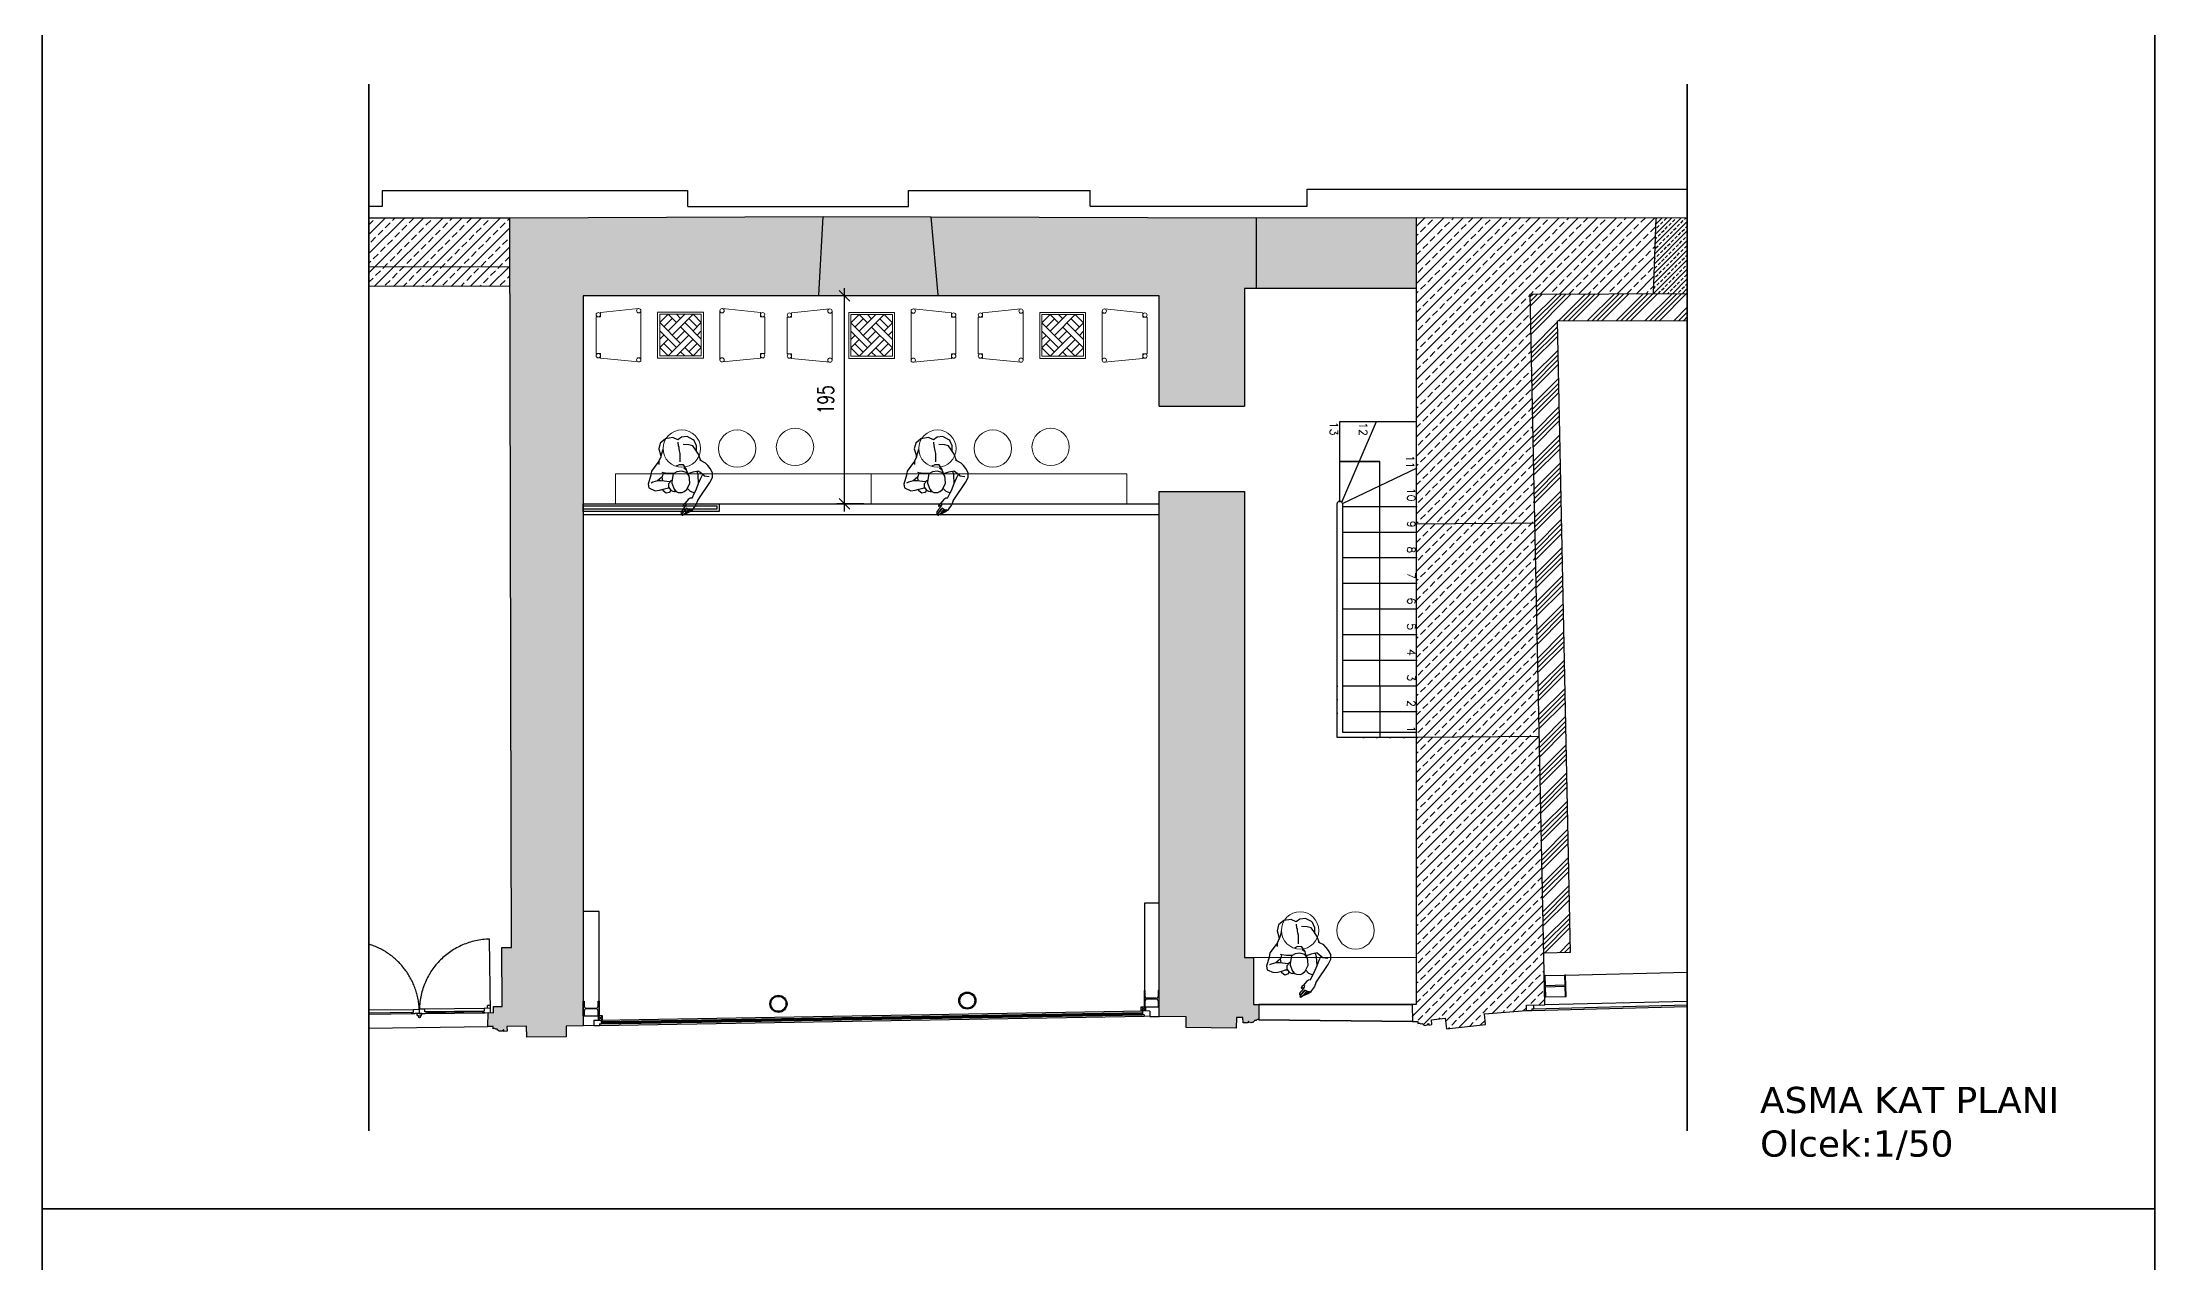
# Model space of a CAD drawing. Header units: centimetres. Extents: x -172755 to -168367, y -82915 to -78980.
# Drawn here: x -172755 to -170776, y -81654 to -80510 of the extents above; entities that cross this region are included whole.
import ezdxf

# ---------------------------------------------------------------- set-up
doc = ezdxf.new("R2010")
doc.units = ezdxf.units.CM
doc.header["$LTSCALE"] = 50
doc.header["$PDMODE"] = 34
for name, pattern in [('DOT', [0.25, 0, -0.25]), ('F01$0$DASHDOT', [1, 0.5, -0.25, 0, -0.25]), ('F01$0$HIDDEN', [0.375, 0.25, -0.125])]:
    doc.linetypes.add(name, pattern=pattern)
doc.layers.get('0').update_dxf_attribs({"color": 161, "lineweight": 35})
for name, color, linetype, lineweight in [('ARK_AHŞAP', 45, 'Continuous', 15), ('ARK_METAL', 252, 'Continuous', 15), ('gp_notlar', 6, 'Continuous', 35), ('HATCH DOSEME', 8, 'Continuous', 20), ('tefriş', 45, 'Continuous', 18)]:
    doc.layers.add(name, color=color, linetype=linetype, lineweight=lineweight)
for name, color, linetype in [('F01$0$DOORS', 4, 'Continuous'), ('F01$0$PROFILE', 5, 'Continuous'), ('F01$0$PROFILE_VIEW', 3, 'Continuous'), ('F01$0$STAIRS_NOTES', 3, 'Continuous'), ('F01$0$STAIRS_VIEW', 4, 'Continuous'), ('F01$0$VIEW', 153, 'Continuous'), ('F01$0$WALL_GYPSUM_SECTION', 4, 'Continuous'), ('F01$0$WALL_HATCH', 3, 'Continuous'), ('F01$0$WALL_PROJECTION', 253, 'F01$0$HIDDEN'), ('F01$0$WALL_SECTION', 1, 'Continuous'), ('F01$0$WIN_GLASS', 4, 'Continuous'), ('TEXT_50', 5, 'Continuous'), ('wall', 255, 'Continuous')]:
    doc.layers.add(name, color=color, linetype=linetype)
doc.styles.add('F01$0$B01$0$ROMANS', font='romans.shx')
doc.styles.add('GP_A_104_0.00_REV09$0$TRdimension', font='simplex.shx', dxfattribs={"width": 0.7})
doc.styles.get("Standard").update_dxf_attribs({"font": 'arial.ttf'})
doc.dimstyles.new('GP_A_104_0.00_REV09$0$tr-100', dxfattribs={"dimscale": 100, "dimtxt": 0.15, "dimasz": 0.1, "dimexe": 0.07, "dimexo": 0.07, "dimgap": 0.1, "dimtad": 1, "dimdec": 0, "dimrnd": 0.5, "dimzin": 0, "dimdsep": 46, "dimtxsty": 'GP_A_104_0.00_REV09$0$TRdimension', "dimblk": 'GP_A_104_0.00_REV09$0$_Oblique', "dimcen": 0.2, "dimdle": 0.07, "dimadec": 0, "dimazin": 0, "dimtfac": 1, "dimtdec": 0, "dimtmove": 2, "dimatfit": 3, "dimldrblk": 'GP_A_104_0.00_REV09$0$_Oblique', "dimfxl": 1, "dimtolj": 1, "dimtzin": 0, "dimarcsym": 0})

# ---------------------------------------------------------------- blocks, each defined once
blk = doc.blocks.new('F01$0$A$C2CD45A67')
at = {"layer": 'F01$0$PROFILE'}
for p, q in [((-13, 15.1), (-14, 15.1)), ((-14, 15.1), (-14, 0)), ((-13, 9.7), (-13, 15.1)), ((-13, 0), (-13, 5.5)), ((-2.8, 7.9), (-11.2, 7.9)), ((-11.2, 7.3), (-2.8, 7.3)), ((0, 15.1), (-1, 15.1)), ((-1, 15.1), (-1, 9.7)), ((-1, 5.5), (-1, 0)), ((-1, 0), (0, 0)), ((0, 0), (0, 15.1)), ((-14, 0), (-13, 0))]:
    blk.add_line(p, q, dxfattribs=at)
for centre, start, end in [((-11.2, 9.7), 179.9943, 269.9943), ((-11.2, 5.5), 89.9943, 179.9943), ((-2.8, 9.7), 269.9943, 359.9943), ((-2.8, 5.5), 359.9943, 89.9943)]:
    blk.add_arc(centre, 1.8, start, end, dxfattribs=at)
blk = doc.blocks.new('dada')
for p, q in [((219967.8, -31810.1), (219965.6, -31815.3)), ((219965.6, -31815.3), (219966.3, -31821)), ((219973.4, -31806.9), (219967.8, -31810.1)), ((219969.4, -31817.1), (219969.8, -31816.1)), ((219980.5, -31807), (219973.4, -31806.9)), ((219984.7, -31810), (219980.5, -31807)), ((219984.3, -31815.6), (219984.6, -31812.1)), ((219984.6, -31817.3), (219984.3, -31815.6)), ((219988.6, -31808.2), (219984.7, -31810)), ((219993.9, -31808.4), (219988.6, -31808.2)), ((219994, -31816.3), (219988.8, -31815.1)), ((219998.9, -31812.3), (219993.9, -31808.4)), ((219997.6, -31817.9), (219994, -31816.3)), ((219999.7, -31813.2), (219998.9, -31812.3)), ((220000.9, -31818.5), (219999.7, -31813.2)), ((219955.5, -31834.6), (219954.2, -31838.4)), ((219961.5, -31828.8), (219955.5, -31834.6)), ((219964.1, -31826.5), (219961.5, -31828.8)), ((219963.6, -31829.8), (219964.1, -31826.5)), ((219964.1, -31826.5), (219966.7, -31822.6)), ((219966.3, -31821), (219966.1, -31823.5)), ((219966.7, -31822.6), (219967.9, -31820.3)), ((219967.9, -31820.3), (219969.4, -31817.1)), ((219982, -31833.1), (219978.9, -31834)), ((219985.9, -31833.9), (219982, -31833.1)), ((219983.4, -31830.6), (219984.4, -31825.3)), ((219984.4, -31825.3), (219984.7, -31822.8)), ((219984.6, -31818.7), (219984.6, -31817.3)), ((219984.6, -31820.5), (219984.6, -31818.7)), ((219984.7, -31822.8), (219984.6, -31820.5)), ((219988, -31838.6), (219985.9, -31833.9)), ((219999.7, -31822.2), (219997.6, -31817.9)), ((220001.6, -31826.6), (219999.7, -31822.2)), ((220000.2, -31823.1), (220000.9, -31818.5)), ((220002.8, -31833), (220001.6, -31826.6)), ((220002.9, -31833.1), (220001.9, -31831.9)), ((220006.7, -31835.8), (220002.9, -31833.1)), ((220008.3, -31838.4), (220006.7, -31835.8)), ((219954.2, -31838.4), (219950.3, -31846.2)), ((219950.3, -31846.2), (219950.4, -31849.8)), ((219950.4, -31849.8), (219955.8, -31853.3)), ((219954.9, -31845.1), (219953.1, -31845.6)), ((219959.4, -31844.5), (219954.9, -31845.1)), ((219955.8, -31853.3), (219959.9, -31853.5)), ((219964.3, -31841.6), (219959.4, -31844.5)), ((219962.8, -31845.2), (219959.4, -31844.5)), ((219959.9, -31853.5), (219963.5, -31853.2)), ((219970.6, -31847.5), (219962.8, -31845.2)), ((219963.2, -31854.8), (219963.4, -31853.2)), ((219965.6, -31857.5), (219963.2, -31854.8)), ((219963.5, -31853.2), (219967.3, -31852.8)), ((219964.2, -31845.6), (219964.3, -31841.6)), ((219965.9, -31838.1), (219964.3, -31841.6)), ((219965.9, -31838.1), (219965, -31837.7)), ((219970.3, -31839.5), (219965.9, -31838.1)), ((219967.3, -31852.8), (219968.8, -31852.9)), ((219970.3, -31855.5), (219968.5, -31857.1)), ((219969.1, -31849.2), (219968.6, -31852.2)), ((219968.6, -31852.2), (219970.2, -31855.4)), ((219968.6, -31852.2), (219968.6, -31852.2)), ((219970.6, -31848), (219969.1, -31849.2)), ((219970.2, -31855.4), (219972, -31856.6)), ((219975.3, -31840.4), (219970.3, -31839.5)), ((219971, -31847.2), (219970.6, -31848)), ((219972.2, -31846.3), (219971, -31847.2)), ((219972.2, -31846.3), (219972.9, -31846.5)), ((219972.6, -31847.5), (219972.2, -31849)), ((219972.2, -31849), (219973.4, -31855)), ((219975.1, -31840.7), (219972.6, -31847.5)), ((219973.4, -31855), (219974.9, -31857.4)), ((219974.3, -31857.1), (219974, -31855.9)), ((219978.8, -31839.4), (219975.1, -31840.7)), ((219983.2, -31839.4), (219978.8, -31839.4)), ((219987.6, -31841.5), (219983.2, -31839.4)), ((219985.1, -31857.1), (219988.9, -31851.8)), ((219988.1, -31839.2), (219985.7, -31836.9)), ((219985.8, -31856.2), (219987.9, -31859.4)), ((219989.4, -31844.9), (219987.6, -31841.5)), ((219988.1, -31839.2), (219988, -31838.6)), ((219988.5, -31841.6), (219988.1, -31839.2)), ((219989.1, -31844.1), (219988.5, -31841.6)), ((219993.5, -31842.3), (219988.6, -31843)), ((219988.9, -31851.8), (219989.4, -31847.8)), ((219989.4, -31845.9), (219989.1, -31844.1)), ((219989.4, -31847.8), (219989.4, -31844.9)), ((219993.2, -31859.7), (219997, -31853.7)), ((219999.3, -31842.1), (219993.5, -31842.3)), ((219997, -31853.7), (219997.9, -31845.6)), ((219997, -31853.7), (220000, -31849)), ((219997.9, -31845.6), (219997.6, -31842.2)), ((219999.3, -31842.1), (220002.3, -31845.7)), ((220000, -31849), (220002.3, -31845.7)), ((220002.3, -31845.7), (220003.5, -31847.3)), ((220003.5, -31847.3), (220008, -31848.7)), ((220003.7, -31858.5), (220007.4, -31854.5)), ((220007.4, -31854.5), (220010.8, -31850.1)), ((220010.1, -31841.6), (220008.3, -31838.4)), ((220011.5, -31845.8), (220010.1, -31841.6)), ((220010.8, -31850.1), (220011.5, -31845.8)), ((220010.8, -31850.1), (220010.8, -31850.1)), ((219968.5, -31857.1), (219965.6, -31857.5)), ((219972, -31856.6), (219973.4, -31857.2)), ((219973.4, -31857.2), (219974.3, -31857.1)), ((219974.9, -31857.4), (219976.6, -31858.5)), ((219976.6, -31858.5), (219980.3, -31859.2)), ((219976.7, -31876.9), (219977.5, -31876.1)), ((219977.5, -31876.1), (219978.5, -31875)), ((219978.5, -31875), (219979.2, -31874.4)), ((219980.1, -31875.8), (219978.7, -31877)), ((219980.1, -31870.4), (219978.8, -31871.8)), ((219978.8, -31871.8), (219978.9, -31872.1)), ((219978.9, -31872.1), (219979.2, -31872.2)), ((219979.2, -31872.2), (219981.2, -31871.8)), ((219979.2, -31874.4), (219980.3, -31873.4)), ((219981, -31869.8), (219980.1, -31870.4)), ((219982.1, -31874.4), (219980.1, -31875.8)), ((219980.3, -31859.2), (219982.4, -31858.8)), ((219980.3, -31873.4), (219981.5, -31872.2)), ((219980.3, -31876.2), (219981.3, -31875.3)), ((219983.2, -31868.1), (219981, -31869.8)), ((219981.2, -31871.8), (219982.2, -31871.3)), ((219981.3, -31875.3), (219982.2, -31874.6)), ((219981.5, -31872.2), (219982.2, -31871.3)), ((219982.2, -31874.6), (219982.1, -31874.4)), ((219982.2, -31871.3), (219982.7, -31870.2)), ((219982.2, -31874.6), (219983.9, -31875.9)), ((219982.2, -31876.8), (219983.9, -31875.9)), ((219982.4, -31858.8), (219985.1, -31857.1)), ((219984.9, -31866.8), (219983.2, -31868.1)), ((219983.9, -31875.9), (219986.7, -31877.1)), ((219986.8, -31865.9), (219984.9, -31866.8)), ((219987.9, -31875.9), (219986.7, -31877.1)), ((219988.6, -31865.9), (219986.8, -31865.9)), ((219987.9, -31859.4), (219991.6, -31861.6)), ((219991.2, -31872.7), (219987.9, -31875.9)), ((219988.6, -31865.9), (219991.6, -31861.6)), ((219993.3, -31869.5), (219991.2, -31872.7)), ((219991.6, -31861.6), (219993.2, -31859.7)), ((219993.3, -31869.5), (219998.7, -31863.7)), ((219998.7, -31863.7), (220003.7, -31858.5)), ((219976.3, -31878.1), (219976.7, -31876.9)), ((219976.4, -31878.4), (219976.3, -31878.1)), ((219976.8, -31878.5), (219976.4, -31878.4)), ((219976.5, -31879.8), (219978.1, -31877.9)), ((219976.6, -31880.4), (219976.5, -31879.8)), ((219976.9, -31880.6), (219976.6, -31880.4)), ((219977.9, -31877.8), (219976.8, -31878.5)), ((219979.2, -31879.3), (219976.9, -31880.6)), ((219978.7, -31877), (219977.9, -31877.8)), ((219978.1, -31877.9), (219979, -31877.2)), ((219979, -31877.2), (219980.3, -31876.2)), ((219981, -31877.7), (219979.2, -31879.3)), ((219981.2, -31878.6), (219979.2, -31879.3)), ((219979.4, -31879.5), (219979.2, -31879.3)), ((219981, -31879.2), (219979.4, -31879.5)), ((219982.2, -31876.8), (219981, -31877.7)), ((219984.3, -31878.3), (219981, -31879.2)), ((219983.5, -31877.4), (219981.2, -31878.6)), ((219985.2, -31876.8), (219983.5, -31877.4)), ((219986.7, -31877.1), (219984.3, -31878.3)), ((219986, -31876.8), (219985.2, -31876.8))]:
    blk.add_line(p, q)
blk = doc.blocks.new('GP_A_104_0.00_REV09$0$_Oblique')
at = {"color": 0, "linetype": 'ByBlock', "lineweight": -2}
blk.add_line((-0.5, -0.5), (0.5, 0.5), dxfattribs=at)
blk = doc.blocks.new('*D32')
at = {"layer": 'Defpoints', "color": 0, "ltscale": 100, "transparency": 16777216}
for p in [(-172003.7, -80747.8), (-171978.6, -80747.8), (-171978.6, -80942.8)]:
    blk.add_point(p, dxfattribs=at)
at = {"layer": 'gp_notlar', "color": 0, "lineweight": -2, "ltscale": 100, "transparency": 16777216}
for p, q in [((-171985.6, -80747.8), (-172010.7, -80747.8)), ((-172003.7, -80949.8), (-172003.7, -80740.8)), ((-171985.6, -80942.8), (-172010.7, -80942.8))]:
    blk.add_line(p, q, dxfattribs=at)
at = {"layer": 'gp_notlar', "color": 0, "lineweight": -2, "ltscale": 100, "transparency": 16777216, "xscale": 10, "yscale": 10, "zscale": 10}
for p, rotation in [((-172003.7, -80747.8), 90), ((-172003.7, -80942.8), 270)]:
    blk.add_blockref('GP_A_104_0.00_REV09$0$_Oblique', p, dxfattribs=dict(at, rotation=rotation))
at = {"layer": 'gp_notlar', "color": 0, "ltscale": 100, "transparency": 16777216, "insert": (-172021.2, -80845.3), "char_height": 15, "attachment_point": 5, "rotation": 90, "style": 'GP_A_104_0.00_REV09$0$TRdimension', "bg_fill": 3, "box_fill_scale": 1.1, "bg_fill_color": 256, "bg_fill_true_color": 13158600, "bg_fill_transparency": 0}
blk.add_mtext('\\A1;195', dxfattribs=at)

msp = doc.modelspace()

# ---------------------------------------------------------------- hatches: boundary and pattern name
at = {"layer": 'F01$0$WALL_HATCH'}
h = msp.add_hatch(dxfattribs=at)
h.set_pattern_fill('ANSI33', color=256, style=0)
h.set_pattern_definition([(45, (-171245.644, -80745.962), (-4.49013, 4.49013), []), (45, (-171241.154, -80745.962), (-4.49013, 4.49013), [3.175, -1.5875])])
h.paths.add_polyline_path([(-171213.8, -80674.8), (-171243.1, -80674.8), (-171245.6, -80746), (-171213.8, -80745.9)])
h = msp.add_hatch(dxfattribs=at)
h.set_pattern_fill('ANSI34', color=256, style=0)
h.set_pattern_definition([(45, (-171360.934, -81363.762), (-13.4704, 13.4704), []), (45, (-171356.444, -81363.762), (-13.4704, 13.4704), []), (45, (-171351.954, -81363.762), (-13.4704, 13.4704), []), (45, (-171347.464, -81363.762), (-13.4704, 13.4704), [])])
h.paths.add_polyline_path([(-171335.4, -80771.2), (-171213.8, -80770.9), (-171213.8, -80745.9), (-171360.9, -80746.3), (-171348.2, -81363.8), (-171323.2, -81363.1)])
at = {"layer": 'HATCH DOSEME'}
h = msp.add_hatch(dxfattribs=at)
h.set_pattern_fill('ANSI33', color=252, scale=2, style=0)
h.set_pattern_definition([(45, (15639.445, 2365.293), (-8.9802561, 8.9802561), []), (45, (15648.426, 2365.293), (-8.9802561, 8.9802561), [6.35, -3.175])])
h.paths.add_polyline_path([(-172449.3, -80674.8), (-172449.3, -80720.8), (-172317.3, -80720.5), (-172317.4, -80674.8)])
h.paths.add_polyline_path([(-172449.3, -80720.8), (-172449.3, -80739.3), (-172317.3, -80738.9), (-172317.3, -80720.5)])
h = msp.add_hatch(dxfattribs=at)
h.set_pattern_fill('ANSI33', color=252, scale=2, style=0)
h.set_pattern_definition([(45, (15788.348, 1662.455), (-8.9802561, 8.9802561), []), (45, (15797.329, 1662.455), (-8.9802561, 8.9802561), [6.35, -3.175])])
edge = h.paths.add_edge_path()
edge.add_line((-171708.7, -80851.2), (-171628.7, -80851.2))
edge.add_line((-171628.7, -80851.2), (-171628.7, -80741))
edge.add_line((-171628.7, -80741), (-171467.7, -80741))
edge.add_line((-171467.7, -80741), (-171467.7, -80674.6))
edge.add_line((-171467.7, -80674.6), (-171618.3, -80674.8))
edge.add_line((-171618.3, -80674.8), (-171922.4, -80673.8))
edge.add_line((-171922.4, -80673.8), (-172023.6, -80673.6))
edge.add_line((-172023.6, -80673.6), (-172317.4, -80674.8))
edge.add_line((-172317.4, -80674.8), (-172316.3, -81101.6))
edge.add_line((-172316.3, -81101.6), (-172315.7, -81358.4))
edge.add_line((-172315.7, -81358.4), (-172324.7, -81358.4))
edge.add_line((-172324.7, -81358.4), (-172324.5, -81413.5))
edge.add_line((-172324.5, -81413.5), (-172332.6, -81413.5))
edge.add_line((-172332.6, -81413.5), (-172332.6, -81419.4))
edge.add_line((-172332.6, -81419.4), (-172337.6, -81419.3))
edge.add_line((-172337.6, -81419.3), (-172338, -81432.3))
edge.add_line((-172338, -81432.3), (-172333, -81432.4))
edge.add_line((-172333, -81432.4), (-172333, -81434.4))
edge.add_arc((-172332, -81436), 1.83, 35.6871, 123.1606, ccw=False)
edge.add_line((-172330.5, -81434.9), (-172329, -81434.9))
edge.add_arc((-172325.9, -81433.5), 3.4, 204.2671, 321.7139)
edge.add_arc((-172323.1, -81435.7), 0.137, -13.0788, 141.7139, ccw=False)
edge.add_line((-172323, -81435.7), (-172323, -81436.9))
edge.add_line((-172323, -81436.9), (-172319.9, -81436.8))
edge.add_line((-172319.9, -81436.8), (-172320, -81432.3))
edge.add_line((-172320, -81432.3), (-172301.5, -81432.2))
edge.add_line((-172301.5, -81432.2), (-172301.4, -81442.2))
edge.add_line((-172301.4, -81442.2), (-172264.4, -81441.9))
edge.add_line((-172264.4, -81441.9), (-172264.5, -81431.9))
edge.add_line((-172264.5, -81431.9), (-172248.5, -81431.7))
edge.add_line((-172248.5, -81431.7), (-172248.5, -80747.8))
edge.add_line((-172248.5, -80747.8), (-171708.7, -80747.8))
edge.add_line((-171708.7, -80747.8), (-171708.7, -80851.2))
edge = h.paths.add_edge_path()
edge.add_line((-171628.7, -80931.2), (-171708.7, -80931.2))
edge.add_line((-171708.7, -80931.2), (-171708.7, -81423.1))
edge.add_line((-171708.7, -81423.1), (-171683.4, -81423.3))
edge.add_line((-171683.4, -81423.3), (-171683.3, -81433.3))
edge.add_line((-171683.3, -81433.3), (-171636.4, -81434))
edge.add_line((-171636.4, -81434), (-171636.2, -81424))
edge.add_line((-171636.2, -81424), (-171630.2, -81424))
edge.add_line((-171630.2, -81424), (-171630.1, -81428.8))
edge.add_line((-171630.1, -81428.8), (-171625.2, -81428.8))
edge.add_line((-171625.2, -81428.8), (-171625.2, -81427.7))
edge.add_arc((-171625.1, -81427.6), 0.137, 40.5345, 195.3271, ccw=False)
edge.add_arc((-171622.4, -81425.3), 3.4, 220.5345, 337.9813)
edge.add_line((-171619.2, -81426.6), (-171617.7, -81426.6))
edge.add_arc((-171616.2, -81427.6), 1.83, 59.0877, 146.5612, ccw=False)
edge.add_line((-171615.3, -81426), (-171615.4, -81411.7))
edge.add_line((-171615.4, -81411.7), (-171620.4, -81411.7))
edge.add_line((-171620.4, -81411.7), (-171620.4, -81367.7))
edge.add_line((-171620.4, -81367.7), (-171628.7, -81367.7))
edge.add_line((-171628.7, -81367.7), (-171628.7, -80931.2))
h = msp.add_hatch(dxfattribs=at)
h.set_pattern_fill('ANSI33', color=252, scale=2, style=0)
h.set_pattern_definition([(45, (16654.712, 1670.052), (-8.9802561, 8.9802561), []), (45, (16663.693, 1670.052), (-8.9802561, 8.9802561), [6.35, -3.175])])
h.paths.add_polyline_path([(-171467.7, -80961.2), (-171467.7, -80961.4), (-171356.5, -80960.7), (-171360.9, -80746.3), (-171245.6, -80746), (-171243.1, -80674.8), (-171467.7, -80674.6), (-171467.7, -80741)])
h.paths.add_polyline_path([(-171356.5, -80960.7), (-171467.7, -80961.4), (-171467.8, -81091.3), (-171467.7, -81161.5), (-171352.4, -81160.7)])
h.paths.add_polyline_path([(-171467.7, -81346.1, -0.00476), (-171466.4, -81346.2), (-171466.9, -81410.6), (-171467, -81414.6), (-171467.7, -81414.6), (-171467.7, -81414.6), (-171471.6, -81414.7), (-171471.4, -81427.7), (-171466.4, -81427.6), (-171466.2, -81429.6, -0.401356), (-171463.7, -81429.8), (-171462.2, -81429.6, 0.562591), (-171456.4, -81429.7, -0.801098), (-171456.1, -81429.8), (-171456, -81431), (-171453, -81430.6), (-171453.5, -81426.1), (-171440.7, -81424.7), (-171439.5, -81434.6), (-171402.8, -81430.4), (-171403.9, -81420.4), (-171364.3, -81417.5), (-171364.5, -81412.5), (-171347.2, -81412.2), (-171352.4, -81160.7), (-171467.7, -81161.5)])

# ---------------------------------------------------------------- linework, layer by layer
for p, q in [((-171539.4, -80903), (-171501.9, -80903)), ((-171615.4, -81411.7), (-171471.6, -81411.7)), ((-171471.4, -81427.7), (-171615.3, -81426))]:
    msp.add_line(p, q)
for points in [[(-172755.5, -80429.5), (-170775.6, -80429.5), (-170775.6, -81603.2), (-172755.5, -81603.2)], [(-172755.5, -81603.2), (-170775.6, -81603.2), (-170775.6, -82915), (-172755.5, -82915)]]:
    msp.add_lwpolyline(points, close=True)
at = {"linetype": 'F01$0$DASHDOT', "ltscale": 50}
for points in [[(-172449.3, -80549.8), (-172449.3, -81530.2)], [(-171213.8, -80549.8), (-171213.8, -81530.2)]]:
    msp.add_lwpolyline(points, dxfattribs=at)
at = {"layer": 'ARK_AHŞAP'}
for p, q in [((-172169, -80765.2), (-172176.8, -80773)), ((-172157.3, -80792.5), (-172176.8, -80773)), ((-172165.1, -80769.1), (-172172.9, -80776.9)), ((-172161.2, -80773), (-172169, -80765.2)), ((-172153.4, -80765.2), (-172169, -80780.8)), ((-172145.6, -80765.2), (-172165.1, -80784.7)), ((-172157.3, -80769.1), (-172161.2, -80765.2)), ((-172137.8, -80796.4), (-172157.3, -80776.9)), ((-172137.8, -80788.6), (-172153.4, -80773)), ((-172141.7, -80776.9), (-172149.5, -80769.1)), ((-172137.8, -80773), (-172145.6, -80765.2)), ((-172137.8, -80773), (-172145.6, -80780.8)), ((-171989.9, -80765.5), (-171997.7, -80773.3)), ((-171978.2, -80792.8), (-171997.7, -80773.3)), ((-171986, -80769.4), (-171993.8, -80777.2)), ((-171982.1, -80773.3), (-171989.9, -80765.5)), ((-171974.3, -80765.5), (-171989.9, -80781.1)), ((-171966.5, -80765.5), (-171986, -80785)), ((-171978.2, -80769.4), (-171982.1, -80765.5)), ((-171958.7, -80796.7), (-171978.2, -80777.2)), ((-171958.7, -80788.9), (-171974.3, -80773.3)), ((-171962.6, -80777.2), (-171970.4, -80769.4)), ((-171958.7, -80773.3), (-171966.5, -80765.5)), ((-171958.7, -80773.3), (-171966.5, -80781.1)), ((-171810.8, -80765.5), (-171818.6, -80773.3)), ((-171799.1, -80792.8), (-171818.6, -80773.3)), ((-171806.9, -80769.4), (-171814.7, -80777.2)), ((-171803, -80773.3), (-171810.8, -80765.5)), ((-171795.2, -80765.5), (-171810.8, -80781.1)), ((-171787.4, -80765.5), (-171806.9, -80785)), ((-171799.1, -80769.4), (-171803, -80765.5)), ((-171779.6, -80796.7), (-171799.1, -80777.2)), ((-171779.6, -80788.9), (-171795.2, -80773.3)), ((-171783.5, -80777.2), (-171791.3, -80769.4)), ((-171779.6, -80773.3), (-171787.4, -80765.5)), ((-171779.6, -80773.3), (-171787.4, -80781.1)), ((-172161.2, -80796.4), (-172176.8, -80780.8)), ((-172176.8, -80788.6), (-172172.9, -80784.7)), ((-172176.8, -80796.4), (-172169, -80788.6)), ((-172169, -80804.2), (-172176.8, -80796.4)), ((-172165.1, -80800.3), (-172172.9, -80792.5)), ((-172169, -80804.2), (-172153.4, -80788.6)), ((-172153.4, -80780.8), (-172161.2, -80788.6)), ((-172145.6, -80788.6), (-172161.2, -80804.2)), ((-172149.5, -80784.7), (-172153.4, -80788.6)), ((-172145.6, -80804.2), (-172153.4, -80796.4)), ((-172149.5, -80800.3), (-172141.7, -80792.5)), ((-172137.8, -80796.4), (-172145.6, -80804.2)), ((-172137.8, -80780.8), (-172141.7, -80784.7)), ((-171982.1, -80796.7), (-171997.7, -80781.1)), ((-171997.7, -80788.9), (-171993.8, -80785)), ((-171997.7, -80796.7), (-171989.9, -80788.9)), ((-171989.9, -80804.5), (-171997.7, -80796.7)), ((-171986, -80800.6), (-171993.8, -80792.8)), ((-171989.9, -80804.5), (-171974.3, -80788.9)), ((-171974.3, -80781.1), (-171982.1, -80788.9)), ((-171966.5, -80788.9), (-171982.1, -80804.5)), ((-171970.4, -80785), (-171974.3, -80788.9)), ((-171966.5, -80804.5), (-171974.3, -80796.7)), ((-171970.4, -80800.6), (-171962.6, -80792.8)), ((-171958.7, -80796.7), (-171966.5, -80804.5)), ((-171958.7, -80781.1), (-171962.6, -80785)), ((-171803, -80796.7), (-171818.6, -80781.1)), ((-171818.6, -80788.9), (-171814.7, -80785)), ((-171818.6, -80796.7), (-171810.8, -80788.9)), ((-171810.8, -80804.5), (-171818.6, -80796.7)), ((-171806.9, -80800.6), (-171814.7, -80792.8)), ((-171810.8, -80804.5), (-171795.2, -80788.9)), ((-171795.2, -80781.1), (-171803, -80788.9)), ((-171787.4, -80788.9), (-171803, -80804.5)), ((-171791.3, -80785), (-171795.2, -80788.9)), ((-171787.4, -80804.5), (-171795.2, -80796.7)), ((-171791.3, -80800.6), (-171783.5, -80792.8)), ((-171779.6, -80796.7), (-171787.4, -80804.5)), ((-171779.6, -80781.1), (-171783.5, -80785)), ((-172153.4, -80804.2), (-172157.3, -80800.3)), ((-171974.3, -80804.5), (-171978.2, -80800.6)), ((-171795.2, -80804.5), (-171799.1, -80800.6))]:
    msp.add_line(p, q, dxfattribs=at)
for points in [[(-172178.8, -80806.2), (-172135.8, -80806.2), (-172135.8, -80763.2), (-172178.8, -80763.2)], [(-172176.8, -80804.2), (-172137.8, -80804.2), (-172137.8, -80765.2), (-172176.8, -80765.2)], [(-171999.7, -80806.5), (-171956.7, -80806.5), (-171956.7, -80763.5), (-171999.7, -80763.5)], [(-171997.7, -80804.5), (-171958.7, -80804.5), (-171958.7, -80765.5), (-171997.7, -80765.5)], [(-171820.6, -80806.5), (-171777.6, -80806.5), (-171777.6, -80763.5), (-171820.6, -80763.5)], [(-171818.6, -80804.5), (-171779.6, -80804.5), (-171779.6, -80765.5), (-171818.6, -80765.5)], [(-172218.2, -80914.8), (-171978.6, -80914.8), (-171978.6, -80942.8), (-172218.2, -80942.8)], [(-171978.6, -80914.8), (-171739, -80914.8), (-171739, -80942.8), (-171978.6, -80942.8)], [(-171620.4, -81367.7), (-171467.7, -81367.7), (-171467.7, -81411.6), (-171620.4, -81411.6)]]:
    msp.add_lwpolyline(points, close=True, dxfattribs=at)
for centre in [(-172234.4, -80765.7), (-172196.4, -80761.9), (-172118.3, -80761.9), (-172080.3, -80765.7), (-172055.3, -80766), (-172017.3, -80762.2), (-171939.2, -80762.2), (-171901.2, -80766), (-171876.2, -80766), (-171838.2, -80762.2), (-171760.1, -80762.2), (-171722.1, -80766), (-172234.4, -80804.1), (-172196.4, -80807.9), (-172118.3, -80807.9), (-172080.3, -80804.1), (-172055.3, -80804.4), (-172017.3, -80808.2), (-171939.2, -80808.2), (-171901.2, -80804.4), (-171876.2, -80804.4), (-171838.2, -80808.2), (-171760.1, -80808.2), (-171722.1, -80804.4)]:
    msp.add_circle(centre, 2, dxfattribs=at)
at = {"layer": 'ARK_METAL'}
for p, q in [((-172236.4, -80784.9), (-172236.4, -80767.7)), ((-172236.4, -80802.1), (-172236.4, -80767.7)), ((-172236.4, -80767.7), (-172232.4, -80767.7)), ((-172232.4, -80763.5), (-172196.6, -80759.9)), ((-172232.4, -80767.7), (-172232.4, -80763.5)), ((-172194.4, -80761.9), (-172194.4, -80807.9)), ((-172120.3, -80761.9), (-172120.3, -80807.9)), ((-172082.3, -80763.5), (-172118.1, -80759.9)), ((-172082.3, -80767.7), (-172082.3, -80763.5)), ((-172078.3, -80767.7), (-172082.3, -80767.7)), ((-172078.3, -80784.9), (-172078.3, -80767.7)), ((-172078.3, -80802.1), (-172078.3, -80767.7)), ((-172057.3, -80785.2), (-172057.3, -80768)), ((-172057.3, -80802.4), (-172057.3, -80768)), ((-172057.3, -80768), (-172053.3, -80768)), ((-172053.3, -80763.8), (-172017.5, -80760.2)), ((-172053.3, -80768), (-172053.3, -80763.8)), ((-172015.3, -80762.2), (-172015.3, -80808.2)), ((-171941.2, -80762.2), (-171941.2, -80808.2)), ((-171903.2, -80763.8), (-171939, -80760.2)), ((-171903.2, -80768), (-171903.2, -80763.8)), ((-171899.2, -80768), (-171903.2, -80768)), ((-171899.2, -80785.2), (-171899.2, -80768)), ((-171899.2, -80802.4), (-171899.2, -80768)), ((-171878.2, -80785.2), (-171878.2, -80768)), ((-171878.2, -80802.4), (-171878.2, -80768)), ((-171878.2, -80768), (-171874.2, -80768)), ((-171874.2, -80763.8), (-171838.4, -80760.2)), ((-171874.2, -80768), (-171874.2, -80763.8)), ((-171836.2, -80762.2), (-171836.2, -80808.2)), ((-171762.1, -80762.2), (-171762.1, -80808.2)), ((-171724.1, -80763.8), (-171759.9, -80760.2)), ((-171724.1, -80768), (-171724.1, -80763.8)), ((-171720.1, -80768), (-171724.1, -80768)), ((-171720.1, -80785.2), (-171720.1, -80768)), ((-171720.1, -80802.4), (-171720.1, -80768)), ((-172236.4, -80802.1), (-172232.4, -80802.1)), ((-172232.4, -80802.1), (-172232.4, -80806.3)), ((-172232.4, -80806.3), (-172196.6, -80809.9)), ((-172082.3, -80806.3), (-172118.1, -80809.9)), ((-172082.3, -80802.1), (-172082.3, -80806.3)), ((-172078.3, -80802.1), (-172082.3, -80802.1)), ((-172057.3, -80802.4), (-172053.3, -80802.4)), ((-172053.3, -80802.4), (-172053.3, -80806.6)), ((-172053.3, -80806.6), (-172017.5, -80810.2)), ((-171903.2, -80806.6), (-171939, -80810.2)), ((-171903.2, -80802.4), (-171903.2, -80806.6)), ((-171899.2, -80802.4), (-171903.2, -80802.4)), ((-171878.2, -80802.4), (-171874.2, -80802.4)), ((-171874.2, -80802.4), (-171874.2, -80806.6)), ((-171874.2, -80806.6), (-171838.4, -80810.2)), ((-171724.1, -80806.6), (-171759.9, -80810.2)), ((-171724.1, -80802.4), (-171724.1, -80806.6)), ((-171720.1, -80802.4), (-171724.1, -80802.4))]:
    msp.add_line(p, q, dxfattribs=at)
at = {"layer": 'F01$0$DOORS'}
for p, q in [((-172335.3, -81412.6), (-172338.3, -81412.7)), ((-172338.2, -81415.4), (-172338.3, -81412.7)), ((-172449.3, -81416.9), (-172407.4, -81416.3)), ((-172449.3, -81419.4), (-172407.4, -81418.8)), ((-172409.4, -81419.3), (-172449.3, -81419.9)), ((-172449.3, -81420.9), (-172407.3, -81420.3)), ((-172407.4, -81416.3), (-172402.1, -81416.2)), ((-172407.4, -81418.8), (-172407.4, -81416.3)), ((-172402.1, -81420.2), (-172406.4, -81420.3)), ((-172402.1, -81416.2), (-172402.1, -81420.2)), ((-172396.8, -81416.2), (-172402.1, -81416.2)), ((-172402.1, -81416.2), (-172402.1, -81420.2)), ((-172402.1, -81420.2), (-172397.8, -81420.2)), ((-172341.2, -81415.4), (-172396.8, -81416.2)), ((-172396.8, -81418.7), (-172396.8, -81416.2)), ((-172341.2, -81417.9), (-172396.8, -81418.7)), ((-172396.8, -81420.2), (-172341.3, -81419.4)), ((-172394.8, -81419.1), (-172343.3, -81418.4)), ((-172335.3, -81415.3), (-172341.2, -81415.4)), ((-172341.2, -81415.4), (-172341.2, -81417.9)), ((-172340.3, -81419.4), (-172335.3, -81419.3)), ((-172335.3, -81419.3), (-172335.3, -81415.3))]:
    msp.add_line(p, q, dxfattribs=at)
msp.add_lwpolyline([(-172404.4, -81420.3), (-172404.3, -81421.6), (-172403.5, -81421.6), (-172403.5, -81422.4), (-172400.5, -81422.3), (-172400.5, -81421.5), (-172399.7, -81421.5), (-172399.8, -81420.2), (-172404.4, -81420.3)], dxfattribs=at)
msp.add_circle((-172402, -81423.3), 1, dxfattribs=at)
for centre, radius, start, end in [((-172408.8, -81419.3), 0.6, 185.6365, 235.4818), ((-172408.2, -81416), 3.86, 256.6218, 269.0196), ((-172408.3, -81422.2), 2.32, 74.2979, 88.4376), ((-172408, -81420.6), 0.722, 36.0302, 64.1915), ((-172407.3, -81420.1), 0.188, 196.9594, 271.2721), ((-172406.9, -81416.8), 3.52, 264.0732, 278.9482), ((-172397.3, -81416.7), 3.52, 262.5928, 277.4678), ((-172396.8, -81420), 0.188, 270.2688, 344.5816), ((-172396.1, -81420.4), 0.722, 117.3495, 145.5107), ((-172395.7, -81422), 2.32, 93.1034, 107.243), ((-172396, -81415.8), 3.86, 272.5213, 284.9191), ((-172395.4, -81419.1), 0.6, 306.0591, 355.9044), ((-172342.7, -81418.4), 0.6, 185.6365, 235.4818), ((-172342.1, -81415.1), 3.86, 256.6218, 269.0196), ((-172342.3, -81421.3), 2.32, 74.2979, 88.4376), ((-172341.9, -81419.7), 0.722, 36.0302, 64.1915), ((-172341.1, -81419.2), 0.277, 209.8926, 258.3389), ((-172340.8, -81415.9), 3.52, 264.0732, 278.9482)]:
    msp.add_arc(centre, radius, start, end, dxfattribs=at)
at = {"layer": 'F01$0$PROFILE'}
for p, q in [((-171357.8, -81412.4), (-171357.8, -81415.9)), ((-172238.5, -81426.5), (-172232.3, -81426.5)), ((-172238.5, -81426.5), (-172238.5, -81431.5)), ((-172238.5, -81431.5), (-172233.2, -81431.5)), ((-172230.5, -81422.5), (-172234.5, -81422.5)), ((-172234.5, -81422.5), (-172234.5, -81426.5)), ((-172234.5, -81422.5), (-172230.5, -81426.5)), ((-172230.5, -81422.5), (-172234.5, -81426.5)), ((-172234.5, -81426.5), (-172230.5, -81426.5)), ((-172233.3, -81430), (-172233.2, -81431.5)), ((-172233.3, -81430), (-172231.8, -81430)), ((-172231.8, -81427), (-172231.8, -81430)), ((-172230.5, -81426.5), (-172230.5, -81422.5)), ((-172230.5, -81426.5), (-172230.5, -81422.5)), ((-171725.6, -81413.8), (-171721.6, -81413.8)), ((-171725.6, -81417.8), (-171725.6, -81413.8)), ((-171725.6, -81413.8), (-171721.6, -81417.8)), ((-171721.6, -81417.8), (-171725.6, -81417.8)), ((-171721.6, -81413.8), (-171725.5, -81417.8)), ((-171724.3, -81418.3), (-171724.3, -81421.3)), ((-171722.8, -81421.3), (-171724.3, -81421.3)), ((-171717.6, -81417.9), (-171723.8, -81417.8)), ((-171722.8, -81421.3), (-171722.8, -81422.8)), ((-171717.6, -81422.9), (-171722.8, -81422.8)), ((-171721.6, -81413.8), (-171721.6, -81417.8)), ((-171721.6, -81417.8), (-171721.6, -81413.8)), ((-171717.6, -81417.9), (-171717.6, -81422.9)), ((-171364.3, -81417.5), (-171359.3, -81417.4)), ((-171359.3, -81415.9), (-171359.3, -81417.4)), ((-171359.3, -81415.9), (-171357.8, -81415.9))]:
    msp.add_line(p, q, dxfattribs=at)
msp.add_lwpolyline([(-171327.3, -81404.2), (-171327.8, -81384.2), (-171328.8, -81384.2), (-171328.5, -81393.7), (-171346.5, -81394.2), (-171346.8, -81384.7), (-171347.8, -81384.7), (-171347.4, -81404.7), (-171346.3, -81404.7), (-171346.5, -81395.2), (-171328.5, -81394.7), (-171328.3, -81404.2), (-171327.3, -81404.2)], dxfattribs=at)
msp.add_lwpolyline([(-172245.7, -81415.2), (-172236.3, -81415.2, 0.414214), (-172234.5, -81413.4), (-172234.5, -81408.5), (-172233.5, -81408.5), (-172233.5, -81422.5), (-172234.5, -81422.5), (-172234.5, -81417.6, 0.414214), (-172236.3, -81415.8), (-172245.7, -81415.8, 0.414214), (-172247.5, -81417.6), (-172247.5, -81422.5), (-172248.5, -81422.5), (-172248.5, -81408.5), (-172247.5, -81408.5), (-172247.5, -81413.4, 0.414214), (-172245.7, -81415.2)], format="xyb", dxfattribs=at)
for centre, radius in [((-172065.5, -81411.1), 8), ((-172065.5, -81411.1), 7), ((-171888.5, -81408.1), 8), ((-171888.5, -81408.1), 7)]:
    msp.add_circle(centre, radius, dxfattribs=at)
for centre, start, end in [((-172232.3, -81427), 0.3003, 90.3003), ((-171723.8, -81418.3), 89.7126, 179.7126), ((-171723.8, -81418.3), 89.7071, 179.7071)]:
    msp.add_arc(centre, 0.5, start, end, dxfattribs=at)
at = {"layer": 'F01$0$PROFILE_VIEW'}
for p, q in [((-171357.8, -81415.9), (-171213.8, -81412.2)), ((-171359.3, -81417.4), (-171213.8, -81413.7))]:
    msp.add_line(p, q, dxfattribs=at)
for points in [[(-171346.8, -81384.7), (-171328.8, -81384.2)], [(-171346.3, -81404.7), (-171328.3, -81404.2)]]:
    msp.add_lwpolyline(points, dxfattribs=at)
at = {"layer": 'F01$0$STAIRS_NOTES'}
msp.add_line((-171501.9, -81113.5), (-171501.9, -80903), dxfattribs=at)
at = {"layer": 'F01$0$STAIRS_VIEW'}
for p, q in [((-171539.4, -80940.5), (-171539.4, -80865.5)), ((-171539.4, -80865.5), (-171467.7, -80865.5)), ((-171537.5, -80941.1), (-171505.1, -80865.5)), ((-171536.9, -80942.5), (-171466.9, -80908.9)), ((-171466.9, -80945.5), (-171536.9, -80945.5)), ((-171466.9, -80945.5), (-171536.9, -80945.5)), ((-171466.9, -80969.5), (-171536.9, -80969.5)), ((-171466.9, -80993.5), (-171536.9, -80993.5)), ((-171466.9, -81017.5), (-171536.9, -81017.5)), ((-171466.9, -81041.5), (-171536.9, -81041.5)), ((-171466.9, -81065.5), (-171536.9, -81065.5)), ((-171466.9, -81089.5), (-171536.9, -81089.5)), ((-171466.9, -81113.5), (-171536.9, -81113.5)), ((-171501.9, -81113.5), (-171501.9, -81161.5)), ((-171466.9, -81137.5), (-171536.9, -81137.5))]:
    msp.add_line(p, q, dxfattribs=at)
at = {"layer": 'F01$0$STAIRS_VIEW', "linetype": 'DOT'}
for p, q in [((-171541.9, -81113.5), (-171541.9, -81161.5)), ((-171536.9, -81161.5), (-171541.9, -81161.5)), ((-171466.9, -81161.5), (-171536.9, -81161.5))]:
    msp.add_line(p, q, dxfattribs=at)
at = {"layer": 'F01$0$VIEW'}
for p, q in [((-172248.5, -80942.8), (-171708.7, -80942.8)), ((-172248.5, -80952.8), (-171708.7, -80952.8)), ((-171541.9, -81161.5), (-171541.9, -80942.5)), ((-171539.9, -80940.5), (-171538.9, -80940.5)), ((-171536.9, -80942.5), (-171536.9, -81156.5)), ((-171536.9, -81156.5), (-171466.9, -81156.5)), ((-171327.8, -81384.2), (-171213.8, -81381.4)), ((-171213.8, -81408.9), (-171347.2, -81412.2)), ((-172233.3, -81431.5), (-171722.8, -81422.8)), ((-172232.3, -81426.5), (-171724, -81417.8)), ((-172231.8, -81430), (-171724.4, -81421.3))]:
    msp.add_line(p, q, dxfattribs=at)
for points in [[(-172248.5, -80942.8), (-172248.5, -80952.8)], [(-172180.8, -80952.8), (-171982.1, -80952.8)]]:
    msp.add_lwpolyline(points, dxfattribs=at)
msp.add_lwpolyline([(-171466.9, -81161.5, -0.007885), (-171466.9, -81161.5), (-171541.9, -81161.5)], format="xyb", dxfattribs=at)
for centre, start, end in [((-171539.9, -80942.5), 90, 180), ((-171538.9, -80942.5), 0, 90), ((-171466.9, -81110.5), 88.0988, 90)]:
    msp.add_arc(centre, 2, start, end, dxfattribs=at)
at = {"layer": 'F01$0$WALL_GYPSUM_SECTION'}
for points in [[(-172121.2, -80942.8), (-172121.2, -80949.8), (-172248.5, -80949.8), (-172248.5, -80942.8)], [(-172123.2, -80944.8), (-172123.2, -80947.8), (-172248.5, -80947.8), (-172248.5, -80944.8)]]:
    msp.add_lwpolyline(points, close=True, dxfattribs=at)
at = {"layer": 'F01$0$WALL_PROJECTION', "ltscale": 40}
for p, q in [((-172436.5, -80663.9), (-172436.5, -80649.4)), ((-172436.5, -80649.4), (-172150.5, -80649.4)), ((-172150.5, -80664.4), (-172150.5, -80649.4)), ((-171943.5, -80649.4), (-171773.5, -80649.4)), ((-171943.5, -80664.4), (-171943.5, -80649.4)), ((-171773.5, -80663.9), (-171773.5, -80649.4)), ((-171569.9, -80647.9), (-171213.8, -80647.9)), ((-171569.9, -80663.9), (-171569.9, -80647.9)), ((-172449.3, -80663.9), (-172436.5, -80663.9)), ((-172150.5, -80664.4), (-171943.5, -80664.4)), ((-171773.5, -80663.9), (-171569.9, -80663.9)), ((-172335.3, -81419.2), (-172336.3, -81350.4)), ((-172449.3, -81434), (-172338, -81432.3))]:
    msp.add_line(p, q, dxfattribs=at)
for centre, start, end in [((-172335, -81417.5), 91.0495, 178.7052), ((-172469.1, -81419.3), 2.8317, 72.7653)]:
    msp.add_arc(centre, 67, start, end, dxfattribs=at)
at = {"layer": 'F01$0$WALL_SECTION'}
for p, q in [((-172449.3, -80674.8), (-172317.4, -80674.8)), ((-172027.7, -80747.2), (-172023.6, -80673.6)), ((-171915.8, -80746.9), (-171922.4, -80673.8)), ((-171467.7, -80674.6), (-171213.8, -80674.8)), ((-171243.1, -80674.8), (-171245.6, -80746)), ((-172449.3, -80720.8), (-172317.3, -80720.5)), ((-172317.2, -80738.9), (-172449.3, -80739.3)), ((-171335.4, -80771.2), (-171213.8, -80770.9)), ((-171323.2, -81363.1), (-171335.4, -80771.2)), ((-171708.7, -80851.2), (-171628.7, -80851.2)), ((-171708.7, -80931.2), (-171628.7, -80931.2)), ((-171467.7, -80961.4), (-171356.5, -80960.7)), ((-171352.4, -81160.7), (-171467.7, -81161.5)), ((-171323.2, -81363.1), (-171348.2, -81363.8)), ((-171717.6, -81422.9), (-171708.6, -81423.1))]:
    msp.add_line(p, q, dxfattribs=at)
for points in [[(-171708.7, -80851.2), (-171708.7, -80747.8), (-172248.5, -80747.8), (-172248.5, -81431.7), (-172264.5, -81431.9), (-172264.4, -81441.9), (-172301.4, -81442.2), (-172301.5, -81432.2), (-172320, -81432.3), (-172319.9, -81436.8), (-172323, -81436.9), (-172323, -81435.7, 0.801098), (-172323.2, -81435.6, -0.562591), (-172329, -81434.9), (-172330.5, -81434.9, 0.401356), (-172333, -81434.4), (-172333, -81432.4), (-172338, -81432.3), (-172337.6, -81419.3), (-172332.6, -81419.4), (-172332.6, -81413.5), (-172324.5, -81413.5), (-172324.7, -81358.4), (-172315.7, -81358.4), (-172315.9, -81246.2), (-172315.9, -81246.2), (-172316.3, -81101.6), (-172316.3, -81101.6), (-172317.4, -80674.8), (-172317.4, -80674.8), (-172023.6, -80673.6), (-171922.4, -80673.8), (-171618.3, -80674.8), (-171467.7, -80674.6), (-171467.7, -80741), (-171628.7, -80741), (-171628.7, -80851.2)], [(-171467.7, -80741), (-171467.7, -80961.2), (-171467.8, -81091.3), (-171467.8, -81091.3), (-171467.7, -81161.5), (-171467.7, -81161.5), (-171467.7, -81411.6), (-171471.6, -81411.7), (-171471.4, -81427.7), (-171466.4, -81427.6), (-171466.2, -81429.6, -0.401356), (-171463.7, -81429.8), (-171462.2, -81429.6, 0.562591), (-171456.4, -81429.7, -0.801098), (-171456.1, -81429.8), (-171456, -81431), (-171453, -81430.6), (-171453.5, -81426.1), (-171440.7, -81424.7), (-171439.5, -81434.6), (-171402.8, -81430.4), (-171403.9, -81420.4), (-171364.3, -81417.5), (-171364.5, -81412.5), (-171347.2, -81412.2), (-171360.9, -80746.3), (-171213.8, -80745.9)], [(-171628.7, -81367.7), (-171620.4, -81367.7), (-171620.4, -81411.7), (-171615.4, -81411.7), (-171615.3, -81426, 0.401356), (-171617.7, -81426.6), (-171619.2, -81426.6, -0.562591), (-171625, -81427.6, 0.801098), (-171625.2, -81427.7), (-171625.2, -81428.8), (-171630.1, -81428.8), (-171630.2, -81424), (-171636.2, -81424), (-171636.4, -81434), (-171683.3, -81433.3), (-171683.4, -81423.3), (-171708.7, -81423.1), (-171708.7, -80931.2)], [(-172322.7, -81436.9, 0.801098), (-172323, -81436.8)]]:
    msp.add_lwpolyline(points, format="xyb", dxfattribs=at)
for points in [[(-171617.6, -80740.8), (-171617.6, -80674.8)], [(-171628.7, -80931.2), (-171628.7, -80952.8), (-171628.7, -81024.7), (-171628.7, -81184.7), (-171628.7, -81367.7)], [(-171708.7, -81316.8), (-171722.6, -81316.8), (-171722.6, -81413.8), (-171708.7, -81413.8)], [(-172238.5, -81431.5), (-172248.5, -81431.7)], [(-171683.3, -81433.3), (-171683.4, -81423.3), (-171708.7, -81423.1)]]:
    msp.add_lwpolyline(points, dxfattribs=at)
msp.add_lwpolyline([(-172248.5, -81324.5), (-172248.5, -81422.5), (-172233.5, -81422.5), (-172233.5, -81324.5)], close=True, dxfattribs=at)
at = {"layer": 'F01$0$WIN_GLASS'}
for p, q in [((-172231.8, -81427.7), (-171724.4, -81419.1)), ((-172231.8, -81428.4), (-171724.4, -81419.8)), ((-172231.8, -81429.2), (-171724.3, -81420.6))]:
    msp.add_line(p, q, dxfattribs=at)
at = {"layer": 'tefriş'}
for centre in [(-172156.1, -80891), (-172104.2, -80891), (-172050, -80889.5), (-171916.5, -80891), (-171864.6, -80891), (-171810.4, -80889.5), (-171576.6, -81342.4), (-171524.7, -81342.4)]:
    msp.add_circle(centre, 17.5, dxfattribs=at)

# ---------------------------------------------------------------- block references
at = {"layer": 'F01$0$PROFILE'}
msp.add_blockref('F01$0$A$C2CD45A67', (-171708.7, -81413.8), dxfattribs=at)
at = {"layer": 'wall'}
for p, rotation in [((-394351.9, -86869.5), 9.771365795702538), ((-394112.3, -86869.5), 9.77136579570254), ((-393772.4, -87318.8), 9.770821446475047)]:
    msp.add_blockref('dada', p, dxfattribs=dict(at, rotation=rotation))

# ---------------------------------------------------------------- texts
at = {"layer": 'F01$0$STAIRS_NOTES', "ltscale": 40, "style": 'F01$0$B01$0$ROMANS'}
for s, p in [('13', (-171548.6, -80865.9)), ('12', (-171521.1, -80866.3)), ('11', (-171477.1, -80897)), ('10', (-171476.1, -80927.7)), ('9', (-171476.1, -80958.6)), ('8', (-171476.1, -80982.6)), ('7', (-171476.1, -81006.6)), ('6', (-171476.1, -81030.6)), ('5', (-171476.1, -81054.6)), ('4', (-171476.1, -81078.6)), ('3', (-171476.1, -81102.6)), ('2', (-171476.1, -81126.6)), ('1', (-171476.1, -81150.6))]:
    msp.add_text(s, height=7.5, rotation=269.7641, dxfattribs=at).set_placement(p)
at = {"layer": 'TEXT_50', "insert": (-171145.5, -81488.9), "char_height": 24.5, "width": 403.406, "attachment_point": 1}
msp.add_mtext('{\\fVerdana|b0|i0|c162|p34;ASMA KAT PLANI  Olcek:1/50}', dxfattribs=at)

# ---------------------------------------------------------------- next in the draw order: dimensions: what is measured, and where the dimension line sits
at = {"layer": 'gp_notlar', "color": 1, "ltscale": 100}
dim = msp.add_linear_dim(base=(-172003.7, -80747.8), p1=(-171978.6, -80942.8), p2=(-171978.6, -80747.8), angle=90, dimstyle='GP_A_104_0.00_REV09$0$tr-100', override={"dimfxl": 100, "dimtfill": 1}, dxfattribs=at)
dim.commit()
dim.dimension.update_dxf_attribs({"geometry": '*D32', "text_midpoint": (-172021.2, -80845.3)})

doc.saveas('drawing.dxf')
